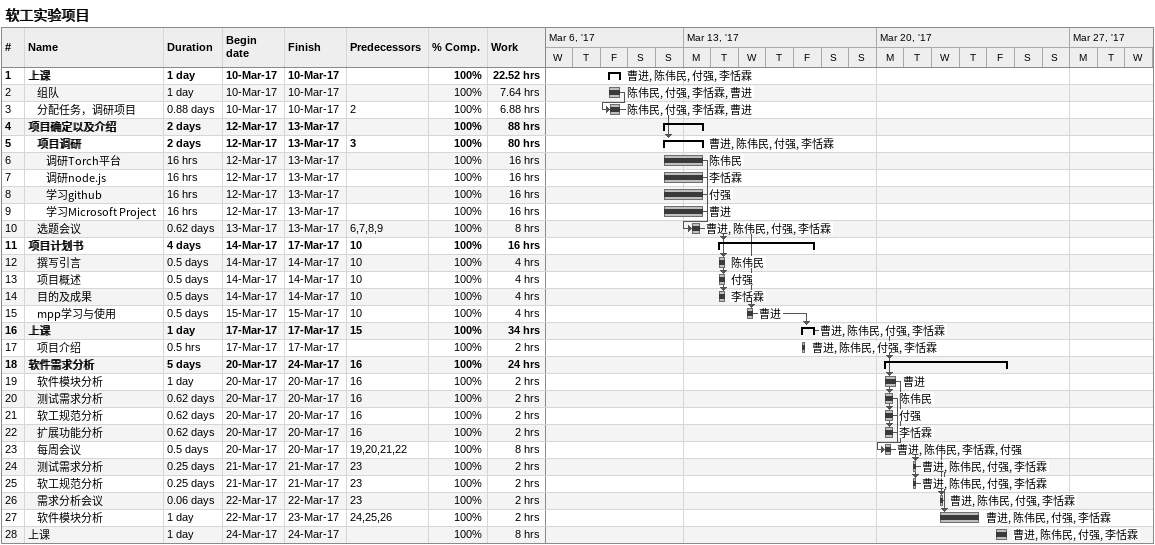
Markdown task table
软工实验项目

| ID | Level | Task | Duration | Start | Finish | Predecessors | Resources | % complete | Work (h) |
|---|---|---|---|---|---|---|---|---|---|
| 1 | 1 | **上课** | 1d | 2017-03-10 | 2017-03-10 |  | 曹进, 陈伟民, 付强, 李恬霖 | 100 | 22.52 |
| 2 | 2 | 组队 | 1d | 2017-03-10 | 2017-03-10 |  | 陈伟民, 付强, 李恬霖, 曹进 | 100 | 7.64 |
| 3 | 2 | 分配任务，调研项目 | 0.88d | 2017-03-10 | 2017-03-10 | 2 | 陈伟民, 付强, 李恬霖, 曹进 | 100 | 6.88 |
| 4 | 1 | **项目确定以及介绍** | 2d | 2017-03-12 | 2017-03-13 |  |  | 100 | 88 |
| 5 | 2 | **项目调研** | 2d | 2017-03-12 | 2017-03-13 | 3 | 曹进, 陈伟民, 付强, 李恬霖 | 100 | 80 |
| 6 | 3 | 调研Torch平台 | 16h | 2017-03-12 | 2017-03-13 |  | 陈伟民 | 100 | 16 |
| 7 | 3 | 调研node.js | 16h | 2017-03-12 | 2017-03-13 |  | 李恬霖 | 100 | 16 |
| 8 | 3 | 学习github | 16h | 2017-03-12 | 2017-03-13 |  | 付强 | 100 | 16 |
| 9 | 3 | 学习Microsoft Project | 16h | 2017-03-12 | 2017-03-13 |  | 曹进 | 100 | 16 |
| 10 | 2 | 选题会议 | 0.62d | 2017-03-13 | 2017-03-13 | 6, 7, 8, 9 | 曹进, 陈伟民, 付强, 李恬霖 | 100 | 8 |
| 11 | 1 | **项目计划书** | 4d | 2017-03-14 | 2017-03-17 | 10 |  | 100 | 16 |
| 12 | 2 | 撰写引言 | 0.5d | 2017-03-14 | 2017-03-14 | 10 | 陈伟民 | 100 | 4 |
| 13 | 2 | 项目概述 | 0.5d | 2017-03-14 | 2017-03-14 | 10 | 付强 | 100 | 4 |
| 14 | 2 | 目的及成果 | 0.5d | 2017-03-14 | 2017-03-14 | 10 | 李恬霖 | 100 | 4 |
| 15 | 2 | mpp学习与使用 | 0.5d | 2017-03-15 | 2017-03-15 | 10 | 曹进 | 100 | 4 |
| 16 | 1 | **上课** | 1d | 2017-03-17 | 2017-03-17 | 15 | 曹进, 陈伟民, 付强, 李恬霖 | 100 | 34 |
| 17 | 2 | 项目介绍 | 0.5h | 2017-03-17 | 2017-03-17 |  | 曹进, 陈伟民, 付强, 李恬霖 | 100 | 2 |
| 18 | 1 | **软件需求分析** | 5d | 2017-03-20 | 2017-03-24 | 16 |  | 100 | 24 |
| 19 | 2 | 软件模块分析 | 1d | 2017-03-20 | 2017-03-20 | 16 | 曹进 | 100 | 2 |
| 20 | 2 | 测试需求分析 | 0.62d | 2017-03-20 | 2017-03-20 | 16 | 陈伟民 | 100 | 2 |
| 21 | 2 | 软工规范分析 | 0.62d | 2017-03-20 | 2017-03-20 | 16 | 付强 | 100 | 2 |
| 22 | 2 | 扩展功能分析 | 0.62d | 2017-03-20 | 2017-03-20 | 16 | 李恬霖 | 100 | 2 |
| 23 | 2 | 每周会议 | 0.5d | 2017-03-20 | 2017-03-20 | 19, 20, 21, 22 | 曹进, 陈伟民, 李恬霖, 付强 | 100 | 8 |
| 24 | 2 | 测试需求分析 | 0.25d | 2017-03-21 | 2017-03-21 | 23 | 曹进, 陈伟民, 付强, 李恬霖 | 100 | 2 |
| 25 | 2 | 软工规范分析 | 0.25d | 2017-03-21 | 2017-03-21 | 23 | 曹进, 陈伟民, 付强, 李恬霖 | 100 | 2 |
| 26 | 2 | 需求分析会议 | 0.06d | 2017-03-22 | 2017-03-22 | 23 | 曹进, 陈伟民, 付强, 李恬霖 | 100 | 2 |
| 27 | 2 | 软件模块分析 | 1d | 2017-03-22 | 2017-03-23 | 24, 25, 26 | 曹进, 陈伟民, 付强, 李恬霖 | 100 | 2 |
| 28 | 1 | 上课 | 1d | 2017-03-24 | 2017-03-24 |  | 曹进, 陈伟民, 付强, 李恬霖 | 100 | 8 |
